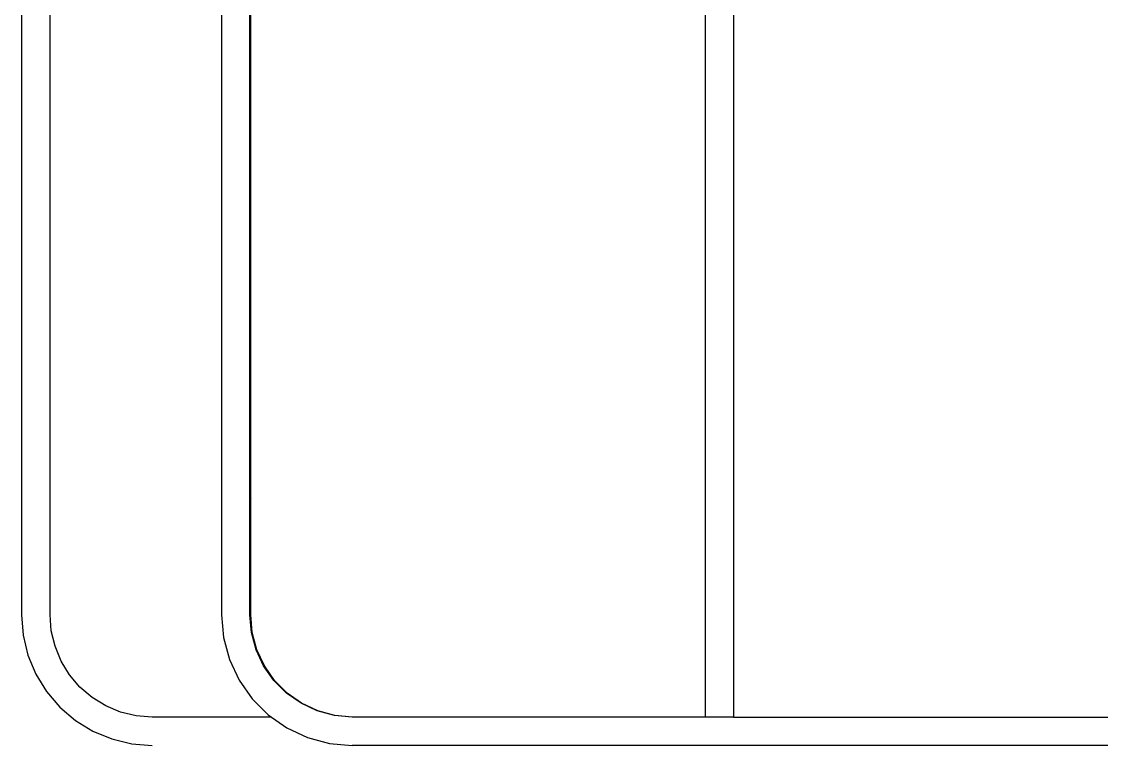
# Model space of a CAD drawing. Header units: millimetres. Extents: x 1422 to 6060, y -58 to 3182.
# Drawn here: x 3593.7 to 3783.8, y 1035.3 to 1162.7 of the extents above; entities that cross this region are included whole.
import ezdxf

# ---------------------------------------------------------------- set-up
doc = ezdxf.new("R2010")
doc.units = ezdxf.units.MM
doc.header["$MEASUREMENT"] = 0
doc.layers.add('Utwórz2D linie widoczne', color=7, linetype='Continuous', true_color=0x000000)

msp = doc.modelspace()

# ---------------------------------------------------------------- linework, layer by layer
at = {"layer": 'Utwórz2D linie widoczne'}
for p, q in [((3714.06, 1410.34), (3714.06, 1040.34)), ((3719.06, 1410.34), (3719.06, 1040.34)), ((3628.91, 1392.34), (3628.91, 1058.34)), ((3633.91, 1058.34), (3633.91, 1392.34)), ((3634.06, 1058.34), (3634.06, 1392.34)), ((3593.71, 1347.34), (3593.71, 1103.34)), ((3598.71, 1103.34), (3598.71, 1347.34)), ((3593.71, 1103.34), (3593.71, 1058.34)), ((3598.71, 1058.34), (3598.71, 1103.34)), ((3633.91, 1082.27), (3634.06, 1082.27)), ((3633.91, 1079.34), (3633.94, 1079.2)), ((3633.94, 1079.2), (3633.97, 1079.06)), ((3633.97, 1079.06), (3634.01, 1078.92)), ((3634.01, 1078.92), (3634.06, 1078.79)), ((3633.91, 1070.34), (3634.06, 1070.34)), ((3593.71, 1058.34), (3593.99, 1054.75)), ((3598.93, 1055.53), (3598.71, 1058.34)), ((3628.91, 1058.34), (3629.26, 1054.35)), ((3634.18, 1055.22), (3633.91, 1058.34)), ((3634.33, 1055.22), (3634.06, 1058.34)), ((3599.59, 1052.78), (3598.93, 1055.53)), ((3635, 1052.19), (3634.18, 1055.22)), ((3635.14, 1052.19), (3634.33, 1055.22)), ((3593.99, 1054.75), (3594.83, 1051.24)), ((3629.26, 1054.35), (3630.3, 1050.48)), ((3600.67, 1050.17), (3599.59, 1052.78)), ((3636.32, 1049.34), (3635, 1052.19)), ((3636.46, 1049.34), (3635.14, 1052.19)), ((3594.83, 1051.24), (3596.21, 1047.9)), ((3602.14, 1047.76), (3600.67, 1050.17)), ((3630.3, 1050.48), (3631.99, 1046.84)), ((3596.21, 1047.9), (3598.1, 1044.82)), ((3603.98, 1045.62), (3602.14, 1047.76)), ((3638.12, 1046.77), (3636.32, 1049.34)), ((3638.25, 1046.77), (3636.46, 1049.34)), ((3631.99, 1046.84), (3634.29, 1043.56)), ((3640.34, 1044.55), (3638.12, 1046.77)), ((3640.46, 1044.55), (3638.25, 1046.77)), ((3598.1, 1044.82), (3600.44, 1042.08)), ((3606.13, 1043.78), (3603.98, 1045.62)), ((3642.91, 1042.76), (3640.34, 1044.55)), ((3643.02, 1042.76), (3640.46, 1044.55)), ((3600.44, 1042.08), (3603.19, 1039.74)), ((3608.54, 1042.31), (3606.13, 1043.78)), ((3611.14, 1041.22), (3608.54, 1042.31)), ((3634.29, 1043.56), (3637.13, 1040.72)), ((3645.75, 1041.43), (3642.91, 1042.76)), ((3645.86, 1041.43), (3643.02, 1042.76)), ((3613.89, 1040.56), (3611.14, 1041.22)), ((3616.71, 1040.34), (3613.89, 1040.56)), ((3633.71, 1040.34), (3616.71, 1040.34)), ((3637.67, 1040.34), (3633.71, 1040.34)), ((3637.13, 1040.72), (3640.41, 1038.43)), ((3648.78, 1040.62), (3645.75, 1041.43)), ((3648.88, 1040.62), (3645.86, 1041.43)), ((3651.91, 1040.34), (3648.78, 1040.62)), ((3651.99, 1040.34), (3648.88, 1040.62)), ((3651.99, 1040.34), (3651.91, 1040.34)), ((3714.06, 1040.34), (3651.99, 1040.34)), ((3719.06, 1040.34), (3714.06, 1040.34)), ((3719.06, 1040.34), (3799.06, 1040.34)), ((3603.19, 1039.74), (3606.27, 1037.85)), ((3640.41, 1038.43), (3644.04, 1036.73)), ((3606.27, 1037.85), (3609.6, 1036.47)), ((3609.6, 1036.47), (3613.11, 1035.63)), ((3644.04, 1036.73), (3647.92, 1035.69)), ((3613.11, 1035.63), (3616.71, 1035.34)), ((3647.92, 1035.69), (3651.91, 1035.34)), ((3950.91, 1035.34), (3651.91, 1035.34))]:
    msp.add_line(p, q, dxfattribs=at)

doc.saveas('drawing.dxf')
